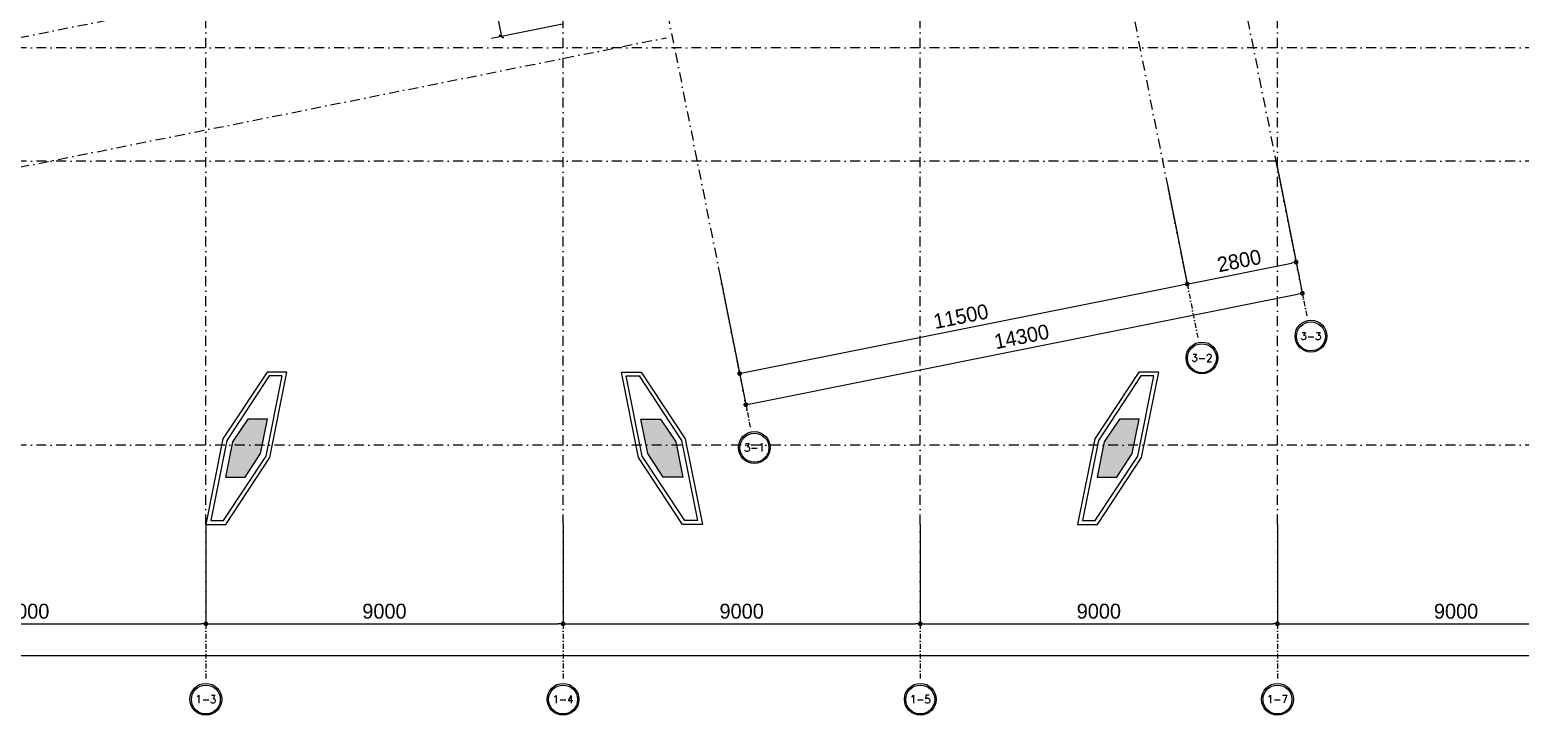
# Model space of a CAD drawing. Extents: x -354516 to 794396, y -401250 to -150594.
# Drawn here: x -324651 to -287101, y -384958 to -367701 of the extents above; entities that cross this region are included whole.
import ezdxf
from ezdxf.enums import TextEntityAlignment as Align

# ---------------------------------------------------------------- set-up
doc = ezdxf.new("R2010")
doc.units = 0
doc.header["$LTSCALE"] = 1000
doc.header["$MEASUREMENT"] = 0
for name, pattern in [('DASH', [0.35, 0.25, -0.1]), ('DASHDOT2', [0.5, 0.25, -0.125, 0, -0.125]), ('DOTE', [2.42, 2, -0.2, 0.02, -0.2])]:
    doc.linetypes.add(name, pattern=pattern)
for name, color, linetype in [('5', 5, 'Continuous'), ('AXIS', 35, 'Continuous'), ('AXIS_TEXT', 7, 'Continuous'), ('COLUMN', 2, 'Continuous'), ('DOTE', 251, 'DOTE'), ('PUB_DIM', 3, 'Continuous'), ('PUB_HATCH', 8, 'Continuous'), ('SURFACE', 6, 'Continuous'), ('墙体', 7, 'Continuous')]:
    doc.layers.add(name, color=color, linetype=linetype)
doc.styles.add('_TCH_AXIS', font='COMPLEX', dxfattribs={"bigfont": 'GBCBIG'})
doc.styles.add('_TCH_DIM_T3', font='SIMPLEX', dxfattribs={"width": 0.705882, "bigfont": 'GBCBIG'})
doc.styles.add('COMPLEX', font='COMPLEX')
doc.styles.add('Word-n', font='stylu.ttf')
doc.dimstyles.new('1-150', dxfattribs={"dimscale": 150, "dimtxt": 2.5, "dimasz": 0.8, "dimexe": 0.8, "dimexo": 0, "dimgap": 0.8, "dimtad": 1, "dimdec": 0, "dimzin": 0, "dimdsep": 46, "dimtxsty": 'Word-n', "dimblk": 'DOT', "dimcen": 0, "dimclrd": 137, "dimclre": 137, "dimclrt": 35, "dimadec": 4, "dimazin": 0, "dimtfac": 1, "dimtdec": 0, "dimtofl": 0, "dimtmove": 2, "dimatfit": 3, "dimldrblk": 'A', "dimfxl": 0, "dimtolj": 1, "dimtzin": 0, "dimarcsym": 0})
doc.dimstyles.new('_TCH_ARCH&&100', dxfattribs={"dimtxt": 297.5, "dimasz": 100, "dimexe": 250, "dimexo": 300, "dimgap": 126.25, "dimtad": 1, "dimdec": 0, "dimzin": 0, "dimdsep": 46, "dimtxsty": '_TCH_DIM_T3', "dimblk": 'ARCHTICK', "dimcen": 0.09, "dimclrt": 7, "dimazin": 2, "dimtfac": 1, "dimtdec": 0, "dimtix": 1, "dimtmove": 2, "dimatfit": 3, "dimfxl": 0, "dimtolj": 1, "dimtzin": 0, "dimarcsym": 0})

# ---------------------------------------------------------------- blocks, each defined once
blk = doc.blocks.new('_AXISO')
blk.add_circle((0, 0), 0.5)
at = {"layer": 'AXIS_TEXT', "style": 'COMPLEX', "width": 1.041667}
blk.add_attdef('A', text='', height=0.56, dxfattribs=at).set_placement((-0.25, -0.28), (0.25, -0.28), align=Align.FIT)
blk = doc.blocks.new('_Dot')
at = {"color": 0, "linetype": 'ByBlock', "lineweight": -2}
blk.add_line((-0.5, 0), (-1, 0), dxfattribs=at)
at = {"color": 0, "linetype": 'ByBlock', "const_width": 0.5}
blk.add_lwpolyline([(-0.25, 0, 1), (0.25, 0, 1)], format="xyb", close=True, dxfattribs=at)
blk = doc.blocks.new('*D210')
at = {"layer": 'Defpoints', "color": 0}
for p in [(-4564, -11413), (97436, -11413), (97436, -14713)]:
    blk.add_point(p, dxfattribs=at)
at = {"layer": '墙体', "color": 137, "lineweight": -2}
for p, q in [((-4564, -11413), (-4564, -14833)), ((97436, -11413), (97436, -14833)), ((-4444, -14713), (97316, -14713))]:
    blk.add_line(p, q, dxfattribs=at)
at = {"layer": '墙体', "color": 137, "lineweight": -2, "xscale": 120, "yscale": 120, "zscale": 120, "rotation": 180}
blk.add_blockref('_Dot', (-4564, -14713), dxfattribs=at)
at = {"layer": '墙体', "color": 137, "lineweight": -2, "xscale": 120, "yscale": 120, "zscale": 120}
blk.add_blockref('_Dot', (97436, -14713), dxfattribs=at)
at = {"layer": '墙体', "color": 35, "insert": (46436, -14399), "char_height": 375, "attachment_point": 5, "style": 'Word-n'}
blk.add_mtext('\\A1;102000', dxfattribs=at)
blk = doc.blocks.new('A')
at = {"color": 134}
for p, q in [((-0.37, 0), (-2.13, 0)), ((-1.44, 1.15), (-1.09, 1.44)), ((-1.44, 1.15), (-0.37, 0)), ((-1.44, -1.15), (-0.37, 0)), ((-1.09, 1.44), (0, 0)), ((-1.09, -1.44), (0, 0)), ((-1.44, -1.15), (-1.09, -1.44))]:
    blk.add_line(p, q, dxfattribs=at)
for points in [[(-1.44, 1.15), (-1.09, 1.44), (-0.37, 0), (0, 0)], [(-1.44, -1.15), (-1.09, -1.44), (-0.37, 0), (0, 0)]]:
    blk.add_solid(points, dxfattribs=at)
blk = doc.blocks.new('*D212')
at = {"layer": 'Defpoints', "color": 0}
for p in [(1436, -11413), (10436, -11413), (10436, -13913)]:
    blk.add_point(p, dxfattribs=at)
at = {"layer": '墙体', "color": 137, "lineweight": -2}
for p, q in [((1436, -11413), (1436, -14033)), ((10436, -11413), (10436, -14033)), ((1556, -13913), (10316, -13913))]:
    blk.add_line(p, q, dxfattribs=at)
at = {"layer": '墙体', "color": 137, "lineweight": -2, "xscale": 120, "yscale": 120, "zscale": 120, "rotation": 180}
blk.add_blockref('_Dot', (1436, -13913), dxfattribs=at)
at = {"layer": '墙体', "color": 137, "lineweight": -2, "xscale": 120, "yscale": 120, "zscale": 120}
blk.add_blockref('_Dot', (10436, -13913), dxfattribs=at)
at = {"layer": '墙体', "color": 35, "insert": (5936, -13598), "char_height": 375, "attachment_point": 5, "style": 'Word-n'}
blk.add_mtext('\\A1;9000', dxfattribs=at)
blk = doc.blocks.new('*D213')
at = {"layer": 'Defpoints', "color": 0}
for p in [(10436, -11413), (19436, -11413), (19436, -13913)]:
    blk.add_point(p, dxfattribs=at)
at = {"layer": '墙体', "color": 137, "lineweight": -2}
for p, q in [((10436, -11413), (10436, -14033)), ((19436, -11413), (19436, -14033)), ((10556, -13913), (19316, -13913))]:
    blk.add_line(p, q, dxfattribs=at)
at = {"layer": '墙体', "color": 137, "lineweight": -2, "xscale": 120, "yscale": 120, "zscale": 120, "rotation": 180}
blk.add_blockref('_Dot', (10436, -13913), dxfattribs=at)
at = {"layer": '墙体', "color": 137, "lineweight": -2, "xscale": 120, "yscale": 120, "zscale": 120}
blk.add_blockref('_Dot', (19436, -13913), dxfattribs=at)
at = {"layer": '墙体', "color": 35, "insert": (14936, -13598), "char_height": 375, "attachment_point": 5, "style": 'Word-n'}
blk.add_mtext('\\A1;9000', dxfattribs=at)
blk = doc.blocks.new('*D214')
at = {"layer": 'Defpoints', "color": 0}
for p in [(19436, -11413), (28436, -11413), (28436, -13913)]:
    blk.add_point(p, dxfattribs=at)
at = {"layer": '墙体', "color": 137, "lineweight": -2}
for p, q in [((19436, -11413), (19436, -14033)), ((28436, -11413), (28436, -14033)), ((19556, -13913), (28316, -13913))]:
    blk.add_line(p, q, dxfattribs=at)
at = {"layer": '墙体', "color": 137, "lineweight": -2, "xscale": 120, "yscale": 120, "zscale": 120, "rotation": 180}
blk.add_blockref('_Dot', (19436, -13913), dxfattribs=at)
at = {"layer": '墙体', "color": 137, "lineweight": -2, "xscale": 120, "yscale": 120, "zscale": 120}
blk.add_blockref('_Dot', (28436, -13913), dxfattribs=at)
at = {"layer": '墙体', "color": 35, "insert": (23936, -13598), "char_height": 375, "attachment_point": 5, "style": 'Word-n'}
blk.add_mtext('\\A1;9000', dxfattribs=at)
blk = doc.blocks.new('*D215')
at = {"layer": 'Defpoints', "color": 0}
for p in [(28436, -11413), (37436, -11413), (37436, -13913)]:
    blk.add_point(p, dxfattribs=at)
at = {"layer": '墙体', "color": 137, "lineweight": -2}
for p, q in [((28436, -11413), (28436, -14033)), ((37436, -11413), (37436, -14033)), ((28556, -13913), (37316, -13913))]:
    blk.add_line(p, q, dxfattribs=at)
at = {"layer": '墙体', "color": 137, "lineweight": -2, "xscale": 120, "yscale": 120, "zscale": 120, "rotation": 180}
blk.add_blockref('_Dot', (28436, -13913), dxfattribs=at)
at = {"layer": '墙体', "color": 137, "lineweight": -2, "xscale": 120, "yscale": 120, "zscale": 120}
blk.add_blockref('_Dot', (37436, -13913), dxfattribs=at)
at = {"layer": '墙体', "color": 35, "insert": (32936, -13598), "char_height": 375, "attachment_point": 5, "style": 'Word-n'}
blk.add_mtext('\\A1;9000', dxfattribs=at)
blk = doc.blocks.new('*D216')
at = {"layer": 'Defpoints', "color": 0}
for p in [(37436, -11413), (46436, -11413), (46436, -13913)]:
    blk.add_point(p, dxfattribs=at)
at = {"layer": '墙体', "color": 137, "lineweight": -2}
for p, q in [((37436, -11413), (37436, -14033)), ((46436, -11413), (46436, -14033)), ((37556, -13913), (46316, -13913))]:
    blk.add_line(p, q, dxfattribs=at)
at = {"layer": '墙体', "color": 137, "lineweight": -2, "xscale": 120, "yscale": 120, "zscale": 120, "rotation": 180}
blk.add_blockref('_Dot', (37436, -13913), dxfattribs=at)
at = {"layer": '墙体', "color": 137, "lineweight": -2, "xscale": 120, "yscale": 120, "zscale": 120}
blk.add_blockref('_Dot', (46436, -13913), dxfattribs=at)
at = {"layer": '墙体', "color": 35, "insert": (41936, -13598), "char_height": 375, "attachment_point": 5, "style": 'Word-n'}
blk.add_mtext('\\A1;9000', dxfattribs=at)
blk = doc.blocks.new('*D173')
at = {"layer": 'Defpoints', "color": 0}
for p in [(37416, -2355), (23394, -5160), (38063, -5591)]:
    blk.add_point(p, dxfattribs=at)
at = {"layer": '墙体', "color": 137, "lineweight": -2}
for p, q in [((37416, -2355), (38087, -5709)), ((23394, -5160), (24064, -8513)), ((24158, -8372), (37945, -5615))]:
    blk.add_line(p, q, dxfattribs=at)
at = {"layer": '墙体', "color": 137, "lineweight": -2, "xscale": 120, "yscale": 120, "zscale": 120}
for p, rotation in [((38063, -5591), 11.30993247402018), ((24041, -8396), 191.3099324740202)]:
    blk.add_blockref('_Dot', p, dxfattribs=dict(at, rotation=rotation))
at = {"layer": '墙体', "color": 35, "insert": (30990, -6682), "char_height": 375, "attachment_point": 5, "rotation": 11.3099, "style": 'Word-n'}
blk.add_mtext('\\A1;14300', dxfattribs=at)
blk = doc.blocks.new('*D174')
at = {"layer": 'Defpoints', "color": 0}
for p in [(34670, -2904), (23394, -5160), (35161, -5356)]:
    blk.add_point(p, dxfattribs=at)
at = {"layer": '墙体', "color": 137, "lineweight": -2}
for p, q in [((34670, -2904), (35184, -5473)), ((23394, -5160), (23907, -7729)), ((24002, -7588), (35043, -5379))]:
    blk.add_line(p, q, dxfattribs=at)
at = {"layer": '墙体', "color": 137, "lineweight": -2, "xscale": 120, "yscale": 120, "zscale": 120}
for p, rotation in [((35161, -5356), 11.30993247402018), ((23884, -7611), 191.3099324740202)]:
    blk.add_blockref('_Dot', p, dxfattribs=dict(at, rotation=rotation))
at = {"layer": '墙体', "color": 35, "insert": (29460, -6173), "char_height": 375, "attachment_point": 5, "rotation": 11.3099, "style": 'Word-n'}
blk.add_mtext('\\A1;11500', dxfattribs=at)
blk = doc.blocks.new('*D175')
at = {"layer": 'Defpoints', "color": 0}
for p in [(37416, -2355), (34670, -2904), (37906, -4807)]:
    blk.add_point(p, dxfattribs=at)
at = {"layer": '墙体', "color": 137, "lineweight": -2}
for p, q in [((37416, -2355), (37930, -4924)), ((34670, -2904), (35184, -5473)), ((35278, -5332), (37788, -4830))]:
    blk.add_line(p, q, dxfattribs=at)
at = {"layer": '墙体', "color": 137, "lineweight": -2, "xscale": 120, "yscale": 120, "zscale": 120}
for p, rotation in [((37906, -4807), 11.30993247402021), ((35161, -5356), 191.3099324740202)]:
    blk.add_blockref('_Dot', p, dxfattribs=dict(at, rotation=rotation))
at = {"layer": '墙体', "color": 35, "insert": (36471, -4772), "char_height": 375, "attachment_point": 5, "rotation": 11.3099, "style": 'Word-n'}
blk.add_mtext('\\A1;2800', dxfattribs=at)
blk = doc.blocks.new('_ArchTick')
at = {"color": 0, "linetype": 'ByBlock', "const_width": 0.4}
blk.add_lwpolyline([(-0.5, -0.5), (0.5, 0.5)], dxfattribs=at)
blk = doc.blocks.new('*D603')
at = {"layer": 'Defpoints', "color": 0}
for p in [(-311559, -364384), (-310936, -367502), (-312770, -367869)]:
    blk.add_point(p, dxfattribs=at)
at = {"layer": 'PUB_DIM', "color": 0, "lineweight": -2}
for p, q in [((-311853, -364443), (-313638, -364800)), ((-313393, -364751), (-312770, -367869)), ((-311230, -367561), (-313015, -367918))]:
    blk.add_line(p, q, dxfattribs=at)
at = {"layer": 'PUB_DIM', "color": 0, "lineweight": -2, "xscale": 100, "yscale": 100, "zscale": 100}
for p, rotation in [((-313393, -364751), 101.3099324825784), ((-312770, -367869), 281.3099324825785)]:
    blk.add_blockref('_ArchTick', p, dxfattribs=dict(at, rotation=rotation))
at = {"layer": 'PUB_DIM', "color": 7, "insert": (-312812, -366256), "char_height": 297.5, "attachment_point": 5, "rotation": 281.3099, "style": '_TCH_DIM_T3'}
blk.add_mtext('\\A1;3180', dxfattribs=at)
blk = doc.blocks.new('GRID')
at = {"layer": '5', "color": 250, "ltscale": 2}
for centre in [(38278.8, -6675.6), (35533.1, -7224.8), (24256.5, -9480.1), (10436.4, -15819.3), (19436.4, -15819.3), (28436.4, -15819.3), (37436.4, -15819.3)]:
    blk.add_circle(centre, 364.6, dxfattribs=at)
at = {"layer": '墙体', "color": 250, "linetype": 'DASHDOT2', "lineweight": -3}
for p, q in [((20697.5, 81236.4), (37415.8, -2355.2)), ((17951.9, 80687.3), (34670.2, -2904.3)), ((6675.2, 78432), (23393.5, -5159.7)), ((37436.4, -11413.5), (37436.4, 36586.5)), ((10436.4, -11413.5), (10436.4, 30586.5)), ((19436.4, -11413.5), (19436.4, 30586.5)), ((28436.4, -11413.5), (28436.4, 30586.5)), ((107436.4, 586.5), (-19063.6, 586.5)), ((107436.4, -2263.5), (-19063.6, -2263.5)), ((107436.4, -9413.5), (-19063.6, -9413.5))]:
    blk.add_line(p, q, dxfattribs=at)
at = {"layer": '墙体', "color": 35, "linetype": 'DASHDOT2', "ltscale": 0.5}
for p, q in [((37415.8, -2355.2), (38200.3, -6277.5)), ((34670.2, -2904.3), (35454.7, -6826.6)), ((23393.5, -5159.7), (24178, -9082)), ((10436.4, -11413.5), (10436.4, -15413.5)), ((19436.4, -11413.5), (19436.4, -15413.5)), ((28436.4, -11413.5), (28436.4, -15413.5)), ((37436.4, -11413.5), (37436.4, -15413.5))]:
    blk.add_line(p, q, dxfattribs=at)
at = {"layer": '墙体', "color": 250, "linetype": 'DASHDOT2', "lineweight": -3}
for points in [[(-4563.6, -1213.5), (21412.3, 3981.7)], [(-4563.6, -4476.8), (22039.9, 843.9)]]:
    blk.add_lwpolyline(points, dxfattribs=at)
at = {"layer": 'AXIS'}
ref = blk.add_blockref('_AXISO', (38278.8, -6669.8), dxfattribs=dict(at, xscale=800, yscale=800, zscale=800))
ref.add_attrib('A', '3-3', dxfattribs={"layer": 'AXIS_TEXT', "height": 187.78, "style": '_TCH_AXIS'}).set_placement((38015, -6763.6), (38542.5, -6763.6), align=Align.FIT)
ref = blk.add_blockref('_AXISO', (35533.1, -7218.9), dxfattribs=dict(at, xscale=800, yscale=800, zscale=800))
ref.add_attrib('A', '3-2', dxfattribs={"layer": 'AXIS_TEXT', "height": 187.78, "style": '_TCH_AXIS'}).set_placement((35269.3, -7312.8), (35796.9, -7312.8), align=Align.FIT)
ref = blk.add_blockref('_AXISO', (24256.5, -9474.2), dxfattribs=dict(at, xscale=800, yscale=800, zscale=800))
ref.add_attrib('A', '3-1', dxfattribs={"layer": 'AXIS_TEXT', "height": 202.97, "style": '_TCH_AXIS'}).set_placement((23995.5, -9575.7), (24517.4, -9575.7), align=Align.FIT)
ref = blk.add_blockref('_AXISO', (10436.4, -15813.5), dxfattribs=dict(at, xscale=800, yscale=800, zscale=800))
ref.add_attrib('A', '1-3', dxfattribs={"layer": 'AXIS_TEXT', "height": 199.75, "style": '_TCH_AXIS'}).set_placement((10174.8, -15913.3), (10698, -15913.3), align=Align.FIT)
ref = blk.add_blockref('_AXISO', (19436.4, -15813.5), dxfattribs=dict(at, xscale=800, yscale=800, zscale=800))
ref.add_attrib('A', '1-4', dxfattribs={"layer": 'AXIS_TEXT', "height": 193.6, "style": '_TCH_AXIS'}).set_placement((19173.6, -15910.3), (19699.1, -15910.3), align=Align.FIT)
ref = blk.add_blockref('_AXISO', (28436.4, -15813.5), dxfattribs=dict(at, xscale=800, yscale=800, zscale=800))
ref.add_attrib('A', '1-5', dxfattribs={"layer": 'AXIS_TEXT', "height": 199.75, "style": '_TCH_AXIS'}).set_placement((28174.8, -15913.3), (28698, -15913.3), align=Align.FIT)
ref = blk.add_blockref('_AXISO', (37436.4, -15813.5), dxfattribs=dict(at, xscale=800, yscale=800, zscale=800))
ref.add_attrib('A', '1-7', dxfattribs={"layer": 'AXIS_TEXT', "height": 199.75, "style": '_TCH_AXIS'}).set_placement((37174.8, -15913.3), (37698, -15913.3), align=Align.FIT)
at = {"layer": '墙体', "color": 137}
for p1, p2, distance, picture, middle in [((23393.5, -5159.7), (37415.8, -2355.2), -3300, '*D173', (30989.7, -6682.3)), ((34670.2, -2904.3), (37415.8, -2355.2), -2500, '*D175', (36471.5, -4772)), ((23393.5, -5159.7), (34670.2, -2904.3), -2500, '*D174', (29460, -6172.6)), ((-4563.6, -11413.5), (97436.4, -11413.5), -3300, '*D210', (46436.4, -14399.2)), ((1436.4, -11413.5), (10436.4, -11413.5), -2500, '*D212', (5936.4, -13598.4)), ((10436.4, -11413.5), (19436.4, -11413.5), -2500, '*D213', (14936.4, -13598.4)), ((19436.4, -11413.5), (28436.4, -11413.5), -2500, '*D214', (23936.4, -13598.4)), ((28436.4, -11413.5), (37436.4, -11413.5), -2500, '*D215', (32936.4, -13598.4)), ((37436.4, -11413.5), (46436.4, -11413.5), -2500, '*D216', (41936.4, -13598.4))]:
    dim = blk.add_aligned_dim(p1=p1, p2=p2, distance=distance, dimstyle='1-150', dxfattribs=at)
    dim.commit()
    dim.dimension.update_dxf_attribs({"geometry": picture, "text_midpoint": middle})

msp = doc.modelspace()

# ---------------------------------------------------------------- hatches: boundary and pattern name
at = {"layer": 'PUB_HATCH', "linetype": 'DASH'}
h = msp.add_hatch(color=256, dxfattribs=at)
h.dxf.hatch_style = 1
h.paths.add_polyline_path([(-319723, -378969.2), (-319229.1, -378969.2), (-318839.6, -378372.4), (-318666.4, -377506.7), (-319157.8, -377506.7), (-319543.7, -378072.1)])
h = msp.add_hatch(color=256, dxfattribs=at)
h.dxf.hatch_style = 1
h.paths.add_polyline_path([(-308197.8, -378969.2), (-308691.7, -378969.2), (-309081.3, -378372.4), (-309254.5, -377506.7), (-308763.1, -377506.7), (-308377.2, -378072.1)])
h = msp.add_hatch(color=256, dxfattribs=at)
h.dxf.hatch_style = 1
h.paths.add_polyline_path([(-297758.6, -378969.2), (-297264.7, -378969.2), (-296875.1, -378372.4), (-296702, -377506.7), (-297193.4, -377506.7), (-297579.3, -378072.1)])

# ---------------------------------------------------------------- linework, layer by layer
at = {"layer": 'COLUMN'}
for points in [[(-319723, -378969.2), (-319229.1, -378969.2), (-318839.6, -378372.4), (-318666.4, -377506.7), (-319157.8, -377506.7), (-319543.7, -378072.1)], [(-308197.8, -378969.2), (-308691.7, -378969.2), (-309081.3, -378372.4), (-309254.5, -377506.7), (-308763.1, -377506.7), (-308377.2, -378072.1)], [(-297758.6, -378969.2), (-297264.7, -378969.2), (-296875.1, -378372.4), (-296702, -377506.7), (-297193.4, -377506.7), (-297579.3, -378072.1)]]:
    msp.add_lwpolyline(points, close=True, dxfattribs=at)
at = {"layer": 'SURFACE', "color": 251}
for points in [[(-320215.7, -380158.1), (-319715.7, -380158.1), (-318604.5, -378471.8), (-318173.6, -376317.8), (-318673.6, -376317.8), (-319785, -378004), (-320215.7, -380158.1)], [(-320093.7, -380058.1), (-319769.6, -380058.1), (-318698.7, -378433.1), (-318295.6, -376417.8), (-318619.8, -376417.8), (-319690.8, -378042.7)], [(-307705.2, -380158.1), (-308205.2, -380158.1), (-309316.4, -378471.8), (-309747.3, -376317.8), (-309247.3, -376317.8), (-308135.9, -378004), (-307705.2, -380158.1)], [(-307827.1, -380058.1), (-308151.3, -380058.1), (-309222.2, -378433.1), (-309625.3, -376417.8), (-309301.1, -376417.8), (-308230.1, -378042.7)], [(-298251.3, -380158.1), (-297751.3, -380158.1), (-296640.1, -378471.8), (-296209.2, -376317.8), (-296709.2, -376317.8), (-297820.6, -378004), (-298251.3, -380158.1)], [(-298129.3, -380058.1), (-297805.1, -380058.1), (-296734.3, -378433.1), (-296331.2, -376417.8), (-296655.3, -376417.8), (-297726.3, -378042.7)]]:
    msp.add_lwpolyline(points, close=True, dxfattribs=at)

# ---------------------------------------------------------------- block references
at = {"layer": 'DOTE'}
msp.add_blockref('GRID', (-330652.1, -368744.6), dxfattribs=at)

# ---------------------------------------------------------------- dimensions: what is measured, and where the dimension line sits
at = {"layer": 'PUB_DIM'}
dim = msp.add_aligned_dim(p1=(-311559.1, -364384), p2=(-310935.5, -367502), distance=-1870.4, dimstyle='_TCH_ARCH&&100', dxfattribs=at)
dim.commit()
dim.dimension.update_dxf_attribs({"geometry": '*D603', "text_midpoint": (-312811.7, -366255.9)})

doc.saveas('drawing.dxf')
